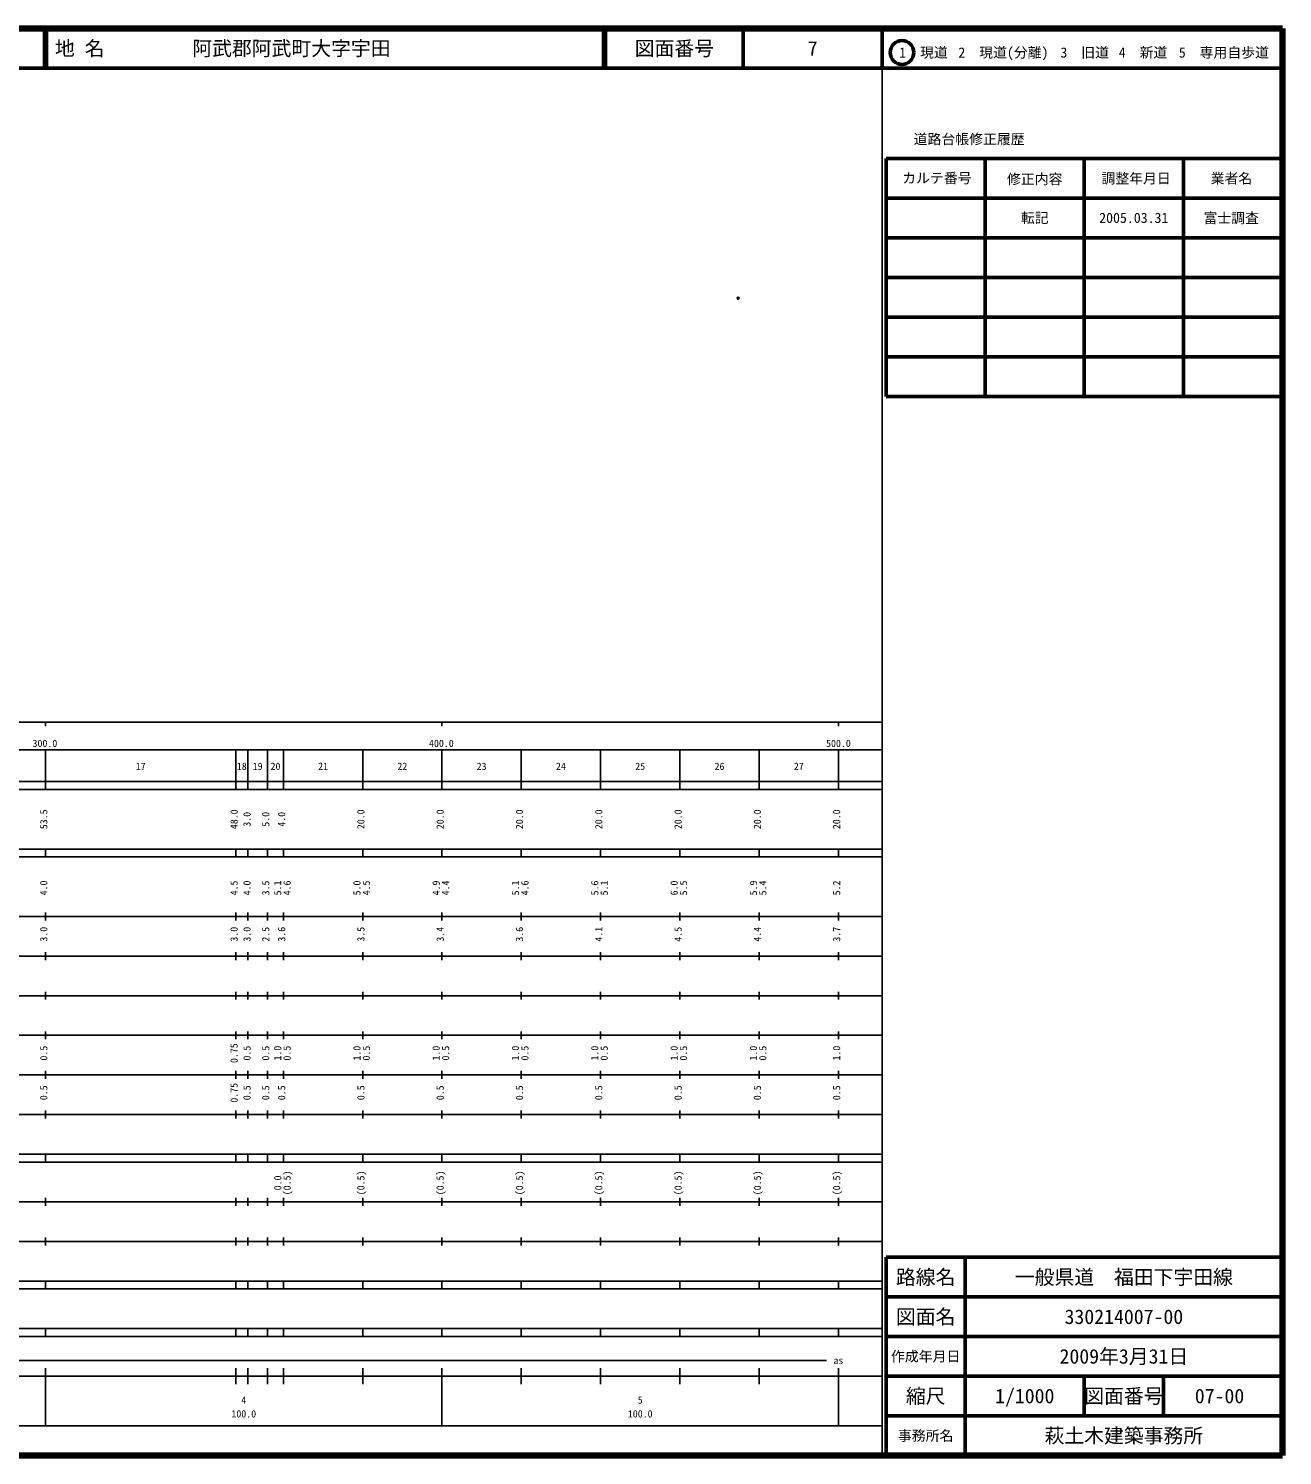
# Model space of a CAD drawing. Units: millimetres on the paper. Extents: x 40 to 680, y 20 to 380.
# Drawn here: x 363.7 to 680, y 20 to 380 of the extents above; entities that cross this region are included whole.
import ezdxf
from ezdxf.enums import TextEntityAlignment as Align

# ---------------------------------------------------------------- set-up
doc = ezdxf.new("R2010")
doc.units = ezdxf.units.MM
doc.header["$PDMODE"] = 32
doc.header["$PDSIZE"] = 0.5
doc.layers.add('M-OTRS', color=6, linetype='Continuous')
doc.layers.add('M-TTL-TXT', color=7, linetype='Continuous')
for name, color, linetype, lineweight in [('M-TTL', 2, 'Continuous', 140), ('M-TTL-BAND', 7, 'Continuous', 25), ('M-TTL-FRAM', 2, 'Continuous', 50), ('M-TTL-LINE', 7, 'Continuous', 50)]:
    doc.layers.add(name, color=color, linetype=linetype, lineweight=lineweight)
doc.styles.add('ＭＳ ゴシック', font='')
doc.styles.get('ＭＳ ゴシック').set_extended_font_data('MS Gothic')

msp = doc.modelspace()

# ---------------------------------------------------------------- linework, layer by layer
at = {"layer": 'M-OTRS'}
msp.add_point((542.687, 311.978), dxfattribs=at)
at = {"layer": 'M-TTL'}
for p, q in [((680, 380), (40, 380)), ((680, 20), (680, 380)), ((40, 20), (680, 20))]:
    msp.add_line(p, q, dxfattribs=at)
at = {"layer": 'M-TTL-BAND'}
for p, q in [((579, 20), (579, 370)), ((40, 205), (579, 205)), ((368, 205), (368, 204)), ((468, 205), (468, 204)), ((568, 205), (568, 204)), ((68, 198), (579, 198)), ((368, 188), (368, 198)), ((416, 188), (416, 198)), ((419, 188), (419, 198)), ((424, 188), (424, 198)), ((428, 188), (428, 198)), ((448, 188), (448, 198)), ((468, 188), (468, 198)), ((488, 188), (488, 198)), ((508, 188), (508, 198)), ((528, 188), (528, 198)), ((548, 188), (548, 198)), ((568, 188), (568, 198)), ((40, 190), (579, 190)), ((40, 188), (579, 188)), ((40, 173), (579, 173)), ((368, 171), (368, 173)), ((416, 171), (416, 173)), ((419, 171), (419, 173)), ((424, 171), (424, 173)), ((428, 171), (428, 173)), ((448, 171), (448, 173)), ((468, 171), (468, 173)), ((488, 171), (488, 173)), ((508, 171), (508, 173)), ((528, 171), (528, 173)), ((548, 171), (548, 173)), ((568, 171), (568, 173)), ((40, 171), (579, 171)), ((40, 156), (579, 156)), ((368, 155), (368, 157)), ((416, 155), (416, 157)), ((419, 155), (419, 157)), ((424, 155), (424, 157)), ((428, 155), (428, 157)), ((448, 155), (448, 157)), ((468, 155), (468, 157)), ((488, 155), (488, 157)), ((508, 155), (508, 157)), ((528, 155), (528, 157)), ((548, 155), (548, 157)), ((568, 155), (568, 157)), ((46, 146), (579, 146)), ((368, 145), (368, 147)), ((416, 145), (416, 147)), ((419, 145), (419, 147)), ((424, 145), (424, 147)), ((428, 145), (428, 147)), ((448, 145), (448, 147)), ((468, 145), (468, 147)), ((488, 145), (488, 147)), ((508, 145), (508, 147)), ((528, 145), (528, 147)), ((548, 145), (548, 147)), ((568, 145), (568, 147)), ((368, 135), (368, 137)), ((416, 135), (416, 137)), ((419, 135), (419, 137)), ((424, 135), (424, 137)), ((428, 135), (428, 137)), ((448, 135), (448, 137)), ((468, 135), (468, 137)), ((488, 135), (488, 137)), ((508, 135), (508, 137)), ((528, 135), (528, 137)), ((548, 135), (548, 137)), ((568, 135), (568, 137)), ((52, 136), (579, 136)), ((46, 126), (579, 126)), ((368, 125), (368, 127)), ((416, 125), (416, 127)), ((419, 125), (419, 127)), ((424, 125), (424, 127)), ((428, 125), (428, 127)), ((448, 125), (448, 127)), ((468, 125), (468, 127)), ((488, 125), (488, 127)), ((508, 125), (508, 127)), ((528, 125), (528, 127)), ((548, 125), (548, 127)), ((568, 125), (568, 127)), ((52, 116), (579, 116)), ((368, 115), (368, 117)), ((416, 115), (416, 117)), ((419, 115), (419, 117)), ((424, 115), (424, 117)), ((428, 115), (428, 117)), ((448, 115), (448, 117)), ((468, 115), (468, 117)), ((488, 115), (488, 117)), ((508, 115), (508, 117)), ((528, 115), (528, 117)), ((548, 115), (548, 117)), ((568, 115), (568, 117)), ((46, 106), (579, 106)), ((368, 105), (368, 107)), ((416, 105), (416, 107)), ((419, 105), (419, 107)), ((424, 105), (424, 107)), ((428, 105), (428, 107)), ((448, 105), (448, 107)), ((468, 105), (468, 107)), ((488, 105), (488, 107)), ((508, 105), (508, 107)), ((528, 105), (528, 107)), ((548, 105), (548, 107)), ((568, 105), (568, 107)), ((40, 96), (579, 96)), ((40, 94), (579, 94)), ((368, 94), (368, 96)), ((416, 94), (416, 96)), ((419, 94), (419, 96)), ((424, 94), (424, 96)), ((428, 94), (428, 96)), ((448, 94), (448, 96)), ((468, 94), (468, 96)), ((488, 94), (488, 96)), ((508, 94), (508, 96)), ((528, 94), (528, 96)), ((548, 94), (548, 96)), ((568, 94), (568, 96)), ((49, 84), (579, 84)), ((368, 83), (368, 85)), ((416, 83), (416, 85)), ((419, 83), (419, 85)), ((424, 83), (424, 85)), ((428, 83), (428, 85)), ((448, 83), (448, 85)), ((468, 83), (468, 85)), ((488, 83), (488, 85)), ((508, 83), (508, 85)), ((528, 83), (528, 85)), ((548, 83), (548, 85)), ((568, 83), (568, 85)), ((40, 74), (579, 74)), ((368, 73), (368, 75)), ((416, 73), (416, 75)), ((419, 73), (419, 75)), ((424, 73), (424, 75)), ((428, 73), (428, 75)), ((448, 73), (448, 75)), ((468, 73), (468, 75)), ((488, 73), (488, 75)), ((508, 73), (508, 75)), ((528, 73), (528, 75)), ((548, 73), (548, 75)), ((568, 73), (568, 75)), ((40, 64), (579, 64)), ((40, 62), (579, 62)), ((368, 62), (368, 64)), ((416, 62), (416, 64)), ((419, 62), (419, 64)), ((424, 62), (424, 64)), ((428, 62), (428, 64)), ((448, 62), (448, 64)), ((468, 62), (468, 64)), ((488, 62), (488, 64)), ((508, 62), (508, 64)), ((528, 62), (528, 64)), ((548, 62), (548, 64)), ((568, 62), (568, 64)), ((40, 52), (579, 52)), ((368, 50), (368, 52)), ((416, 50), (416, 52)), ((419, 50), (419, 52)), ((424, 50), (424, 52)), ((428, 50), (428, 52)), ((448, 50), (448, 52)), ((468, 50), (468, 52)), ((488, 50), (488, 52)), ((508, 50), (508, 52)), ((528, 50), (528, 52)), ((548, 50), (548, 52)), ((568, 50), (568, 52)), ((40, 50), (579, 50)), ((71, 44), (565, 44)), ((40, 40), (579, 40)), ((368, 27.5), (368, 42)), ((416, 38), (416, 42)), ((419, 38), (419, 42)), ((424, 38), (424, 42)), ((428, 38), (428, 42)), ((448, 38), (448, 42)), ((468, 27.5), (468, 42)), ((488, 38), (488, 42)), ((508, 38), (508, 42)), ((528, 38), (528, 42)), ((548, 38), (548, 42)), ((568, 27.5), (568, 42)), ((68, 27.5), (579, 27.5))]:
    msp.add_line(p, q, dxfattribs=at)
at = {"layer": 'M-TTL-FRAM'}
for p, q in [((580, 347.197), (580, 287.197)), ((580, 347.197), (680, 347.197)), ((580, 287.197), (680, 287.197)), ((680, 70), (580, 70)), ((580, 70), (580, 20))]:
    msp.add_line(p, q, dxfattribs=at)
at = {"layer": 'M-TTL-LINE'}
for p, q in [((367.75, 380), (367.75, 370)), ((368.25, 380), (368.25, 370)), ((508.747, 380), (508.747, 370)), ((509.247, 380), (509.247, 370)), ((543.997, 380), (543.997, 370)), ((579, 380), (579, 370)), ((40, 370), (680, 370)), ((605, 347.197), (605, 287.197)), ((630, 347.197), (630, 287.197)), ((655, 347.197), (655, 287.197)), ((580, 337.197), (680, 337.197)), ((580, 327.197), (680, 327.197)), ((580, 317.197), (680, 317.197)), ((580, 307.197), (680, 307.197)), ((580, 297.197), (680, 297.197)), ((600, 70), (600, 20)), ((680, 60), (580, 60)), ((680, 50), (580, 50)), ((680, 40), (580, 40)), ((630, 40), (630, 30)), ((650, 40), (650, 30)), ((680, 30), (580, 30))]:
    msp.add_line(p, q, dxfattribs=at)
msp.add_circle((584.031, 373.958), 3, dxfattribs=at)

# ---------------------------------------------------------------- texts
at = {"layer": 'M-TTL-BAND', "style": 'ＭＳ ゴシック'}
for s, p in [('300.0', (367.844, 198.195)), ('400.0', (467.844, 198.195)), ('500.0', (568, 198.195)), ('17', (392, 192.405)), ('18', (417.5, 192.405)), ('19', (421.5, 192.405)), ('20', (426, 192.405)), ('21', (438, 192.405)), ('22', (458, 192.405)), ('23', (478, 192.405)), ('24', (498, 192.405)), ('25', (518, 192.405)), ('26', (538, 192.405)), ('27', (558, 192.405)), ('as', (568, 42.5)), ('4', (418, 32.523)), ('5', (518, 32.523)), ('100.0', (418, 29.033)), ('100.0', (518, 29.033))]:
    msp.add_text(s, height=1.833, dxfattribs=at).set_placement(p, align=Align.BOTTOM_CENTER)
for s, p in [('53.5', (369, 180.5)), ('48.0', (417, 180.5)), ('3.0', (420.268, 180.5)), ('5.0', (425, 180.5)), ('4.0', (429, 180.5)), ('20.0', (449, 180.5)), ('20.0', (469, 180.5)), ('20.0', (489, 180.5)), ('20.0', (509, 180.5)), ('20.0', (529, 180.5)), ('20.0', (549, 180.5)), ('20.0', (569, 180.5)), ('4.0', (369, 163.174)), ('4.5', (417, 163.174)), ('4.0', (420.268, 163.174)), ('3.5', (425, 163.174)), ('5.1', (428, 163.174)), ('4.6', (430.37, 163.174)), ('5.0', (448, 163.174)), ('4.5', (450.37, 163.174)), ('4.9', (468, 163.174)), ('4.4', (470.37, 163.174)), ('5.1', (488, 163.174)), ('4.6', (490.37, 163.174)), ('5.6', (508, 163.174)), ('5.1', (510.37, 163.174)), ('6.0', (528, 163.174)), ('5.5', (530.37, 163.174)), ('5.9', (548, 163.174)), ('5.4', (550.37, 163.174)), ('5.2', (569, 163.174)), ('3.0', (369, 151.5)), ('3.0', (417, 151.5)), ('3.0', (420.268, 151.5)), ('2.5', (425, 151.5)), ('3.6', (429, 151.5)), ('3.5', (449, 151.5)), ('3.4', (469, 151.5)), ('3.6', (489, 151.5)), ('4.1', (509, 151.5)), ('4.5', (529, 151.5)), ('4.4', (549, 151.5)), ('3.7', (569, 151.5)), ('0.5', (369, 121.5)), ('0.75', (417, 121.5)), ('0.5', (420.268, 121.5)), ('0.5', (425, 121.5)), ('1.0', (428, 121.5)), ('0.5', (430.37, 121.5)), ('1.0', (448, 121.5)), ('0.5', (450.37, 121.5)), ('1.0', (468, 121.5)), ('0.5', (470.37, 121.5)), ('1.0', (488, 121.5)), ('0.5', (490.37, 121.5)), ('1.0', (508, 121.5)), ('0.5', (510.37, 121.5)), ('1.0', (528, 121.5)), ('0.5', (530.37, 121.5)), ('1.0', (548, 121.5)), ('0.5', (550.37, 121.5)), ('1.0', (569, 121.5)), ('0.5', (369, 111.5)), ('0.75', (417, 111.5)), ('0.5', (420.268, 111.5)), ('0.5', (425, 111.5)), ('0.5', (429, 111.5)), ('0.5', (449, 111.5)), ('0.5', (469, 111.5)), ('0.5', (489, 111.5)), ('0.5', (509, 111.5)), ('0.5', (529, 111.5)), ('0.5', (549, 111.5)), ('0.5', (569, 111.5)), ('0.0', (428.043, 88.764)), ('(0.5)', (430.37, 88.764)), ('(0.5)', (449, 88.764)), ('(0.5)', (469, 88.764)), ('(0.5)', (489, 88.764)), ('(0.5)', (509, 88.764)), ('(0.5)', (529, 88.764)), ('(0.5)', (549, 88.764)), ('(0.5)', (569, 88.764))]:
    msp.add_text(s, height=1.833, rotation=90, dxfattribs=at).set_placement(p, align=Align.BOTTOM_CENTER)
at = {"layer": 'M-TTL-TXT', "style": 'ＭＳ ゴシック'}
for s, p in [('地 名', (370.38, 375)), ('阿武郡阿武町大字宇田', (405.024, 375))]:
    msp.add_text(s, height=3.666, dxfattribs=at).set_placement(p, align=Align.MIDDLE_LEFT)
for s, height, p in [('図面番号', 3.666, (526.622, 375)), ('7', 3.666, (561.497, 375)), ('1\u3000現道', 2.566, (589.448, 373.958)), ('2\u3000現道(分離)', 2.566, (609.619, 373.958)), ('3\u3000旧道', 2.566, (630.121, 373.958)), ('4\u3000新道', 2.566, (644.824, 373.958)), ('5\u3000専用自歩道', 2.566, (665.228, 373.958)), ('道路台帳修正履歴', 2.566, (600.968, 352.113)), ('カルテ番号', 2.566, (592.839, 342.277)), ('修正内容', 2.566, (617.509, 342.023)), ('調整年月日', 2.566, (643.089, 342.197)), ('業者名', 2.566, (667.134, 342.197)), ('転記', 2.566, (617.5, 332.245)), ('2005.03.31', 2.566, (642.5, 332.245)), ('富士調査', 2.566, (667.077, 332.189)), ('路線名', 3.666, (590, 65)), ('路線名', 3.666, (590, 65)), ('一般県道\u3000福田下宇田線', 3.666, (640, 65)), ('図面名', 3.666, (590, 55)), ('図面名', 3.666, (590, 55)), ('330214007-00', 3.666, (640, 55)), ('2009年3月31日', 3.666, (640, 45)), ('作成年月日', 2.566, (590, 45)), ('作成年月日', 2.566, (590, 45)), ('縮尺', 3.666, (590, 35)), ('縮尺', 3.666, (590, 35)), ('1/1000', 3.666, (615, 35)), ('図面番号', 3.666, (640, 35)), ('図面番号', 3.666, (640, 35)), ('07-00', 3.666, (664.125, 35)), ('事務所名', 2.566, (590, 25)), ('事務所名', 2.566, (590, 25)), ('萩土木建築事務所', 3.666, (640, 25))]:
    msp.add_text(s, height=height, dxfattribs=at).set_placement(p, align=Align.MIDDLE_CENTER)

doc.saveas('drawing.dxf')
